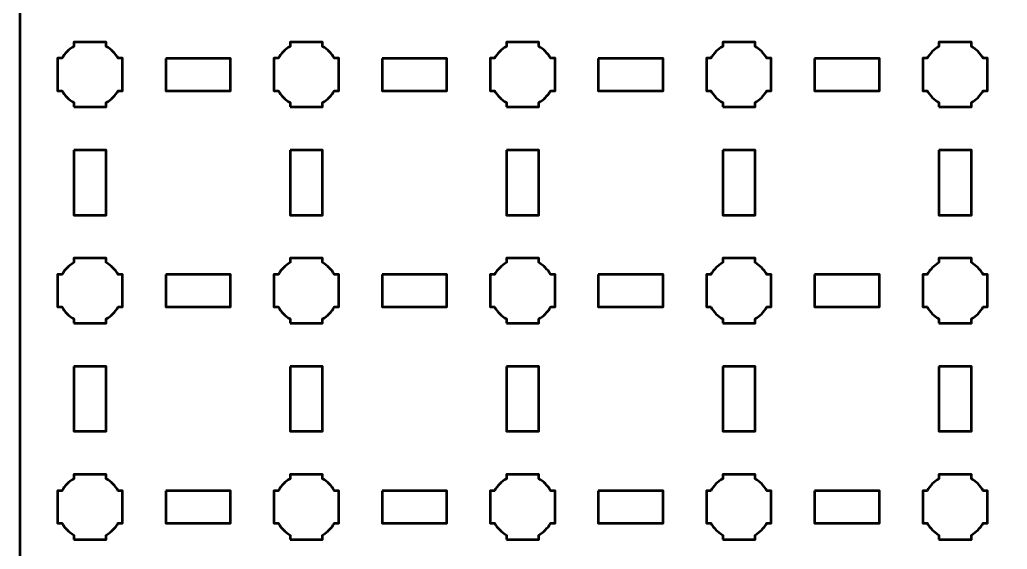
# Model space of a CAD drawing. Header units: centimetres. Extents: x -17.7 to 17.7, y -9.7 to 9.7.
# Drawn here: x -17.65 to -8.52, y -5.39 to -0.49 of the extents above; entities that cross this region are included whole.
import ezdxf

# ---------------------------------------------------------------- set-up
doc = ezdxf.new("R2010")
doc.units = ezdxf.units.CM
doc.header["$MEASUREMENT"] = 0
doc.layers.add('Layer 1', color=7, linetype='Continuous')

msp = doc.modelspace()

# ---------------------------------------------------------------- linework, layer by layer
at = {"layer": 'Layer 1', "lineweight": 53}
for points, knots in [([(-17.14996, 9.65006), (-17.14996, 9.65006), (17.14996, 9.65006), (17.14996, 9.65006), (17.14996, 9.65006), (17.42692, 9.65006), (17.65006, 9.42697), (17.65006, 9.14996), (17.65006, 9.14996), (17.65006, 9.14996), (17.65006, -9.14996), (17.65006, -9.14996), (17.65006, -9.14996), (17.65006, -9.42696), (17.42692, -9.65006), (17.14996, -9.65006), (17.14996, -9.65006), (17.14996, -9.65006), (-17.14996, -9.65006), (-17.14996, -9.65006), (-17.14996, -9.65006), (-17.42696, -9.65006), (-17.65005, -9.42696), (-17.65005, -9.14996), (-17.65005, -9.14996), (-17.65005, -9.14996), (-17.65005, 9.14996), (-17.65005, 9.14996), (-17.65005, 9.14996), (-17.65005, 9.42697), (-17.42696, 9.65006), (-17.14996, 9.65006)], [0, 0, 0, 0, 0.125, 0.125, 0.125, 0.125, 0.25, 0.25, 0.25, 0.25, 0.375, 0.375, 0.375, 0.375, 0.5, 0.5, 0.5, 0.5, 0.625, 0.625, 0.625, 0.625, 0.75, 0.75, 0.75, 0.75, 0.875, 0.875, 0.875, 0.875, 1, 1, 1, 1]), ([(-17.14996, -1.29995), (-17.14996, -1.29995), (-17.14996, -1.25987), (-17.14996, -1.25987), (-17.14996, -1.25987), (-17.19557, -1.23341), (-17.23349, -1.19549), (-17.25981, -1.14991), (-17.25981, -1.14991), (-17.25981, -1.14991), (-17.30003, -1.14991), (-17.30003, -1.14991), (-17.30003, -1.14991), (-17.30003, -1.14991), (-17.30003, -0.99998), (-17.30003, -0.99998), (-17.30003, -0.99998), (-17.30003, -0.99998), (-17.30003, -0.84991), (-17.30003, -0.84991), (-17.30003, -0.84991), (-17.30003, -0.84991), (-17.25981, -0.84991), (-17.25981, -0.84991), (-17.25981, -0.84991), (-17.23349, -0.80444), (-17.19557, -0.76651), (-17.14996, -0.74005), (-17.14996, -0.74005), (-17.14996, -0.74005), (-17.14996, -0.69998), (-17.14996, -0.69998), (-17.14996, -0.69998), (-17.14996, -0.69998), (-17.00003, -0.69998), (-17.00003, -0.69998), (-17.00003, -0.69998), (-17.00003, -0.69998), (-16.84995, -0.69998), (-16.84995, -0.69998), (-16.84995, -0.69998), (-16.84995, -0.69998), (-16.84995, -0.74005), (-16.84995, -0.74005), (-16.84995, -0.74005), (-16.80448, -0.76651), (-16.76645, -0.80444), (-16.74013, -0.84991), (-16.74013, -0.84991), (-16.74013, -0.84991), (-16.70002, -0.84991), (-16.70002, -0.84991), (-16.70002, -0.84991), (-16.70002, -0.84991), (-16.70002, -0.99998), (-16.70002, -0.99998), (-16.70002, -0.99998), (-16.70002, -0.99998), (-16.70002, -1.14991), (-16.70002, -1.14991), (-16.70002, -1.14991), (-16.70002, -1.14991), (-16.74013, -1.14991), (-16.74013, -1.14991), (-16.74013, -1.14991), (-16.76645, -1.19549), (-16.80448, -1.23341), (-16.84995, -1.25987), (-16.84995, -1.25987), (-16.84995, -1.25987), (-16.84995, -1.29995), (-16.84995, -1.29995), (-16.84995, -1.29995), (-16.84995, -1.29995), (-17.00003, -1.29995), (-17.00003, -1.29995), (-17.00003, -1.29995), (-17.00003, -1.29995), (-17.14996, -1.29995), (-17.14996, -1.29995)], [0, 0, 0, 0, 0.05, 0.05, 0.05, 0.05, 0.1, 0.1, 0.1, 0.1, 0.15, 0.15, 0.15, 0.15, 0.2, 0.2, 0.2, 0.2, 0.25, 0.25, 0.25, 0.25, 0.3, 0.3, 0.3, 0.3, 0.35, 0.35, 0.35, 0.35, 0.4, 0.4, 0.4, 0.4, 0.45, 0.45, 0.45, 0.45, 0.5, 0.5, 0.5, 0.5, 0.55, 0.55, 0.55, 0.55, 0.6, 0.6, 0.6, 0.6, 0.65, 0.65, 0.65, 0.65, 0.7, 0.7, 0.7, 0.7, 0.75, 0.75, 0.75, 0.75, 0.8, 0.8, 0.8, 0.8, 0.85, 0.85, 0.85, 0.85, 0.9, 0.9, 0.9, 0.9, 0.95, 0.95, 0.95, 0.95, 1, 1, 1, 1]), ([(-15.15002, -1.29995), (-15.15002, -1.29995), (-15.15002, -1.25987), (-15.15002, -1.25987), (-15.15002, -1.25987), (-15.1955, -1.23341), (-15.23353, -1.19549), (-15.25984, -1.14991), (-15.25984, -1.14991), (-15.25984, -1.14991), (-15.29995, -1.14991), (-15.29995, -1.14991), (-15.29995, -1.14991), (-15.29995, -1.14991), (-15.29995, -0.99998), (-15.29995, -0.99998), (-15.29995, -0.99998), (-15.29995, -0.99998), (-15.29995, -0.84991), (-15.29995, -0.84991), (-15.29995, -0.84991), (-15.29995, -0.84991), (-15.25984, -0.84991), (-15.25984, -0.84991), (-15.25984, -0.84991), (-15.23353, -0.80444), (-15.1955, -0.76651), (-15.15002, -0.74005), (-15.15002, -0.74005), (-15.15002, -0.74005), (-15.15002, -0.69998), (-15.15002, -0.69998), (-15.15002, -0.69998), (-15.15002, -0.69998), (-14.99995, -0.69998), (-14.99995, -0.69998), (-14.99995, -0.69998), (-14.99995, -0.69998), (-14.85002, -0.69998), (-14.85002, -0.69998), (-14.85002, -0.69998), (-14.85002, -0.69998), (-14.85002, -0.74005), (-14.85002, -0.74005), (-14.85002, -0.74005), (-14.80455, -0.76651), (-14.76652, -0.80444), (-14.7402, -0.84991), (-14.7402, -0.84991), (-14.7402, -0.84991), (-14.69995, -0.84991), (-14.69995, -0.84991), (-14.69995, -0.84991), (-14.69995, -0.84991), (-14.69995, -0.99998), (-14.69995, -0.99998), (-14.69995, -0.99998), (-14.69995, -0.99998), (-14.69995, -1.14991), (-14.69995, -1.14991), (-14.69995, -1.14991), (-14.69995, -1.14991), (-14.7402, -1.14991), (-14.7402, -1.14991), (-14.7402, -1.14991), (-14.76652, -1.19549), (-14.80455, -1.23341), (-14.85002, -1.25987), (-14.85002, -1.25987), (-14.85002, -1.25987), (-14.85002, -1.29995), (-14.85002, -1.29995), (-14.85002, -1.29995), (-14.85002, -1.29995), (-14.99995, -1.29995), (-14.99995, -1.29995), (-14.99995, -1.29995), (-14.99995, -1.29995), (-15.15002, -1.29995), (-15.15002, -1.29995)], [0, 0, 0, 0, 0.05, 0.05, 0.05, 0.05, 0.1, 0.1, 0.1, 0.1, 0.15, 0.15, 0.15, 0.15, 0.2, 0.2, 0.2, 0.2, 0.25, 0.25, 0.25, 0.25, 0.3, 0.3, 0.3, 0.3, 0.35, 0.35, 0.35, 0.35, 0.4, 0.4, 0.4, 0.4, 0.45, 0.45, 0.45, 0.45, 0.5, 0.5, 0.5, 0.5, 0.55, 0.55, 0.55, 0.55, 0.6, 0.6, 0.6, 0.6, 0.65, 0.65, 0.65, 0.65, 0.7, 0.7, 0.7, 0.7, 0.75, 0.75, 0.75, 0.75, 0.8, 0.8, 0.8, 0.8, 0.85, 0.85, 0.85, 0.85, 0.9, 0.9, 0.9, 0.9, 0.95, 0.95, 0.95, 0.95, 1, 1, 1, 1]), ([(-13.15009, -1.29995), (-13.15009, -1.29995), (-13.15009, -1.25987), (-13.15009, -1.25987), (-13.15009, -1.25987), (-13.19556, -1.23341), (-13.23345, -1.19549), (-13.25991, -1.14991), (-13.25991, -1.14991), (-13.25991, -1.14991), (-13.30002, -1.14991), (-13.30002, -1.14991), (-13.30002, -1.14991), (-13.30002, -1.14991), (-13.30002, -0.99998), (-13.30002, -0.99998), (-13.30002, -0.99998), (-13.30002, -0.99998), (-13.30002, -0.84991), (-13.30002, -0.84991), (-13.30002, -0.84991), (-13.30002, -0.84991), (-13.25991, -0.84991), (-13.25991, -0.84991), (-13.25991, -0.84991), (-13.23345, -0.80444), (-13.19556, -0.76651), (-13.15009, -0.74005), (-13.15009, -0.74005), (-13.15009, -0.74005), (-13.15009, -0.69998), (-13.15009, -0.69998), (-13.15009, -0.69998), (-13.15009, -0.69998), (-13.00002, -0.69998), (-13.00002, -0.69998), (-13.00002, -0.69998), (-13.00002, -0.69998), (-12.85009, -0.69998), (-12.85009, -0.69998), (-12.85009, -0.69998), (-12.85009, -0.69998), (-12.85009, -0.74005), (-12.85009, -0.74005), (-12.85009, -0.74005), (-12.80447, -0.76651), (-12.76655, -0.80444), (-12.74023, -0.84991), (-12.74023, -0.84991), (-12.74023, -0.84991), (-12.70002, -0.84991), (-12.70002, -0.84991), (-12.70002, -0.84991), (-12.70002, -0.84991), (-12.70002, -0.99998), (-12.70002, -0.99998), (-12.70002, -0.99998), (-12.70002, -0.99998), (-12.70002, -1.14991), (-12.70002, -1.14991), (-12.70002, -1.14991), (-12.70002, -1.14991), (-12.74023, -1.14991), (-12.74023, -1.14991), (-12.74023, -1.14991), (-12.76655, -1.19549), (-12.80447, -1.23341), (-12.85009, -1.25987), (-12.85009, -1.25987), (-12.85009, -1.25987), (-12.85009, -1.29995), (-12.85009, -1.29995), (-12.85009, -1.29995), (-12.85009, -1.29995), (-13.00002, -1.29995), (-13.00002, -1.29995), (-13.00002, -1.29995), (-13.00002, -1.29995), (-13.15009, -1.29995), (-13.15009, -1.29995)], [0, 0, 0, 0, 0.05, 0.05, 0.05, 0.05, 0.1, 0.1, 0.1, 0.1, 0.15, 0.15, 0.15, 0.15, 0.2, 0.2, 0.2, 0.2, 0.25, 0.25, 0.25, 0.25, 0.3, 0.3, 0.3, 0.3, 0.35, 0.35, 0.35, 0.35, 0.4, 0.4, 0.4, 0.4, 0.45, 0.45, 0.45, 0.45, 0.5, 0.5, 0.5, 0.5, 0.55, 0.55, 0.55, 0.55, 0.6, 0.6, 0.6, 0.6, 0.65, 0.65, 0.65, 0.65, 0.7, 0.7, 0.7, 0.7, 0.75, 0.75, 0.75, 0.75, 0.8, 0.8, 0.8, 0.8, 0.85, 0.85, 0.85, 0.85, 0.9, 0.9, 0.9, 0.9, 0.95, 0.95, 0.95, 0.95, 1, 1, 1, 1]), ([(-11.14998, -1.29995), (-11.14998, -1.29995), (-11.14998, -1.25987), (-11.14998, -1.25987), (-11.14998, -1.25987), (-11.1956, -1.23341), (-11.23348, -1.19549), (-11.2598, -1.14991), (-11.2598, -1.14991), (-11.2598, -1.14991), (-11.30005, -1.14991), (-11.30005, -1.14991), (-11.30005, -1.14991), (-11.30005, -1.14991), (-11.30005, -0.99998), (-11.30005, -0.99998), (-11.30005, -0.99998), (-11.30005, -0.99998), (-11.30005, -0.84991), (-11.30005, -0.84991), (-11.30005, -0.84991), (-11.30005, -0.84991), (-11.2598, -0.84991), (-11.2598, -0.84991), (-11.2598, -0.84991), (-11.23348, -0.80444), (-11.1956, -0.76651), (-11.14998, -0.74005), (-11.14998, -0.74005), (-11.14998, -0.74005), (-11.14998, -0.69998), (-11.14998, -0.69998), (-11.14998, -0.69998), (-11.14998, -0.69998), (-11.00005, -0.69998), (-11.00005, -0.69998), (-11.00005, -0.69998), (-11.00005, -0.69998), (-10.84998, -0.69998), (-10.84998, -0.69998), (-10.84998, -0.69998), (-10.84998, -0.69998), (-10.84998, -0.74005), (-10.84998, -0.74005), (-10.84998, -0.74005), (-10.80451, -0.76651), (-10.76648, -0.80444), (-10.74016, -0.84991), (-10.74016, -0.84991), (-10.74016, -0.84991), (-10.70005, -0.84991), (-10.70005, -0.84991), (-10.70005, -0.84991), (-10.70005, -0.84991), (-10.70005, -0.99998), (-10.70005, -0.99998), (-10.70005, -0.99998), (-10.70005, -0.99998), (-10.70005, -1.14991), (-10.70005, -1.14991), (-10.70005, -1.14991), (-10.70005, -1.14991), (-10.74016, -1.14991), (-10.74016, -1.14991), (-10.74016, -1.14991), (-10.76648, -1.19549), (-10.80451, -1.23341), (-10.84998, -1.25987), (-10.84998, -1.25987), (-10.84998, -1.25987), (-10.84998, -1.29995), (-10.84998, -1.29995), (-10.84998, -1.29995), (-10.84998, -1.29995), (-11.00005, -1.29995), (-11.00005, -1.29995), (-11.00005, -1.29995), (-11.00005, -1.29995), (-11.14998, -1.29995), (-11.14998, -1.29995)], [0, 0, 0, 0, 0.05, 0.05, 0.05, 0.05, 0.1, 0.1, 0.1, 0.1, 0.15, 0.15, 0.15, 0.15, 0.2, 0.2, 0.2, 0.2, 0.25, 0.25, 0.25, 0.25, 0.3, 0.3, 0.3, 0.3, 0.35, 0.35, 0.35, 0.35, 0.4, 0.4, 0.4, 0.4, 0.45, 0.45, 0.45, 0.45, 0.5, 0.5, 0.5, 0.5, 0.55, 0.55, 0.55, 0.55, 0.6, 0.6, 0.6, 0.6, 0.65, 0.65, 0.65, 0.65, 0.7, 0.7, 0.7, 0.7, 0.75, 0.75, 0.75, 0.75, 0.8, 0.8, 0.8, 0.8, 0.85, 0.85, 0.85, 0.85, 0.9, 0.9, 0.9, 0.9, 0.95, 0.95, 0.95, 0.95, 1, 1, 1, 1]), ([(-9.15005, -1.29995), (-9.15005, -1.29995), (-9.15005, -1.25987), (-9.15005, -1.25987), (-9.15005, -1.25987), (-9.19552, -1.23341), (-9.23355, -1.19549), (-9.25987, -1.14991), (-9.25987, -1.14991), (-9.25987, -1.14991), (-9.29998, -1.14991), (-9.29998, -1.14991), (-9.29998, -1.14991), (-9.29998, -1.14991), (-9.29998, -0.99998), (-9.29998, -0.99998), (-9.29998, -0.99998), (-9.29998, -0.99998), (-9.29998, -0.84991), (-9.29998, -0.84991), (-9.29998, -0.84991), (-9.29998, -0.84991), (-9.25987, -0.84991), (-9.25987, -0.84991), (-9.25987, -0.84991), (-9.23355, -0.80444), (-9.19552, -0.76651), (-9.15005, -0.74005), (-9.15005, -0.74005), (-9.15005, -0.74005), (-9.15005, -0.69998), (-9.15005, -0.69998), (-9.15005, -0.69998), (-9.15005, -0.69998), (-8.99998, -0.69998), (-8.99998, -0.69998), (-8.99998, -0.69998), (-8.99998, -0.69998), (-8.85005, -0.69998), (-8.85005, -0.69998), (-8.85005, -0.69998), (-8.85005, -0.69998), (-8.85005, -0.74005), (-8.85005, -0.74005), (-8.85005, -0.74005), (-8.80443, -0.76651), (-8.76654, -0.80444), (-8.74023, -0.84991), (-8.74023, -0.84991), (-8.74023, -0.84991), (-8.69998, -0.84991), (-8.69998, -0.84991), (-8.69998, -0.84991), (-8.69998, -0.84991), (-8.69998, -0.99998), (-8.69998, -0.99998), (-8.69998, -0.99998), (-8.69998, -0.99998), (-8.69998, -1.14991), (-8.69998, -1.14991), (-8.69998, -1.14991), (-8.69998, -1.14991), (-8.74023, -1.14991), (-8.74023, -1.14991), (-8.74023, -1.14991), (-8.76654, -1.19549), (-8.80443, -1.23341), (-8.85005, -1.25987), (-8.85005, -1.25987), (-8.85005, -1.25987), (-8.85005, -1.29995), (-8.85005, -1.29995), (-8.85005, -1.29995), (-8.85005, -1.29995), (-8.99998, -1.29995), (-8.99998, -1.29995), (-8.99998, -1.29995), (-8.99998, -1.29995), (-9.15005, -1.29995), (-9.15005, -1.29995)], [0, 0, 0, 0, 0.05, 0.05, 0.05, 0.05, 0.1, 0.1, 0.1, 0.1, 0.15, 0.15, 0.15, 0.15, 0.2, 0.2, 0.2, 0.2, 0.25, 0.25, 0.25, 0.25, 0.3, 0.3, 0.3, 0.3, 0.35, 0.35, 0.35, 0.35, 0.4, 0.4, 0.4, 0.4, 0.45, 0.45, 0.45, 0.45, 0.5, 0.5, 0.5, 0.5, 0.55, 0.55, 0.55, 0.55, 0.6, 0.6, 0.6, 0.6, 0.65, 0.65, 0.65, 0.65, 0.7, 0.7, 0.7, 0.7, 0.75, 0.75, 0.75, 0.75, 0.8, 0.8, 0.8, 0.8, 0.85, 0.85, 0.85, 0.85, 0.9, 0.9, 0.9, 0.9, 0.95, 0.95, 0.95, 0.95, 1, 1, 1, 1]), ([(-16.30001, -0.85005), (-16.30001, -0.85005), (-15.7, -0.85005), (-15.7, -0.85005), (-15.7, -0.85005), (-15.7, -0.85005), (-15.7, -1.15005), (-15.7, -1.15005), (-15.7, -1.15005), (-15.7, -1.15005), (-16.30001, -1.15005), (-16.30001, -1.15005), (-16.30001, -1.15005), (-16.30001, -1.15005), (-16.30001, -0.85005), (-16.30001, -0.85005)], [0, 0, 0, 0, 0.25, 0.25, 0.25, 0.25, 0.5, 0.5, 0.5, 0.5, 0.75, 0.75, 0.75, 0.75, 1, 1, 1, 1]), ([(-14.30004, -0.85005), (-14.30004, -0.85005), (-13.70004, -0.85005), (-13.70004, -0.85005), (-13.70004, -0.85005), (-13.70004, -0.85005), (-13.70004, -1.15005), (-13.70004, -1.15005), (-13.70004, -1.15005), (-13.70004, -1.15005), (-14.30004, -1.15005), (-14.30004, -1.15005), (-14.30004, -1.15005), (-14.30004, -1.15005), (-14.30004, -0.85005), (-14.30004, -0.85005)], [0, 0, 0, 0, 0.25, 0.25, 0.25, 0.25, 0.5, 0.5, 0.5, 0.5, 0.75, 0.75, 0.75, 0.75, 1, 1, 1, 1]), ([(-12.29997, -0.85005), (-12.29997, -0.85005), (-11.69996, -0.85005), (-11.69996, -0.85005), (-11.69996, -0.85005), (-11.69996, -0.85005), (-11.69996, -1.15005), (-11.69996, -1.15005), (-11.69996, -1.15005), (-11.69996, -1.15005), (-12.29997, -1.15005), (-12.29997, -1.15005), (-12.29997, -1.15005), (-12.29997, -1.15005), (-12.29997, -0.85005), (-12.29997, -0.85005)], [0, 0, 0, 0, 0.25, 0.25, 0.25, 0.25, 0.5, 0.5, 0.5, 0.5, 0.75, 0.75, 0.75, 0.75, 1, 1, 1, 1]), ([(-10.3, -0.85005), (-10.3, -0.85005), (-9.69999, -0.85005), (-9.69999, -0.85005), (-9.69999, -0.85005), (-9.69999, -0.85005), (-9.69999, -1.15005), (-9.69999, -1.15005), (-9.69999, -1.15005), (-9.69999, -1.15005), (-10.3, -1.15005), (-10.3, -1.15005), (-10.3, -1.15005), (-10.3, -1.15005), (-10.3, -0.85005), (-10.3, -0.85005)], [0, 0, 0, 0, 0.25, 0.25, 0.25, 0.25, 0.5, 0.5, 0.5, 0.5, 0.75, 0.75, 0.75, 0.75, 1, 1, 1, 1]), ([(-17.14996, -1.7), (-17.14996, -1.7), (-16.84995, -1.7), (-16.84995, -1.7), (-16.84995, -1.7), (-16.84995, -1.7), (-16.84995, -2.3), (-16.84995, -2.3), (-16.84995, -2.3), (-16.84995, -2.3), (-17.14996, -2.3), (-17.14996, -2.3), (-17.14996, -2.3), (-17.14996, -2.3), (-17.14996, -1.7), (-17.14996, -1.7)], [0, 0, 0, 0, 0.25, 0.25, 0.25, 0.25, 0.5, 0.5, 0.5, 0.5, 0.75, 0.75, 0.75, 0.75, 1, 1, 1, 1]), ([(-15.15002, -1.7), (-15.15002, -1.7), (-14.85002, -1.7), (-14.85002, -1.7), (-14.85002, -1.7), (-14.85002, -1.7), (-14.85002, -2.3), (-14.85002, -2.3), (-14.85002, -2.3), (-14.85002, -2.3), (-15.15002, -2.3), (-15.15002, -2.3), (-15.15002, -2.3), (-15.15002, -2.3), (-15.15002, -1.7), (-15.15002, -1.7)], [0, 0, 0, 0, 0.25, 0.25, 0.25, 0.25, 0.5, 0.5, 0.5, 0.5, 0.75, 0.75, 0.75, 0.75, 1, 1, 1, 1]), ([(-13.15009, -1.7), (-13.15009, -1.7), (-12.85009, -1.7), (-12.85009, -1.7), (-12.85009, -1.7), (-12.85009, -1.7), (-12.85009, -2.3), (-12.85009, -2.3), (-12.85009, -2.3), (-12.85009, -2.3), (-13.15009, -2.3), (-13.15009, -2.3), (-13.15009, -2.3), (-13.15009, -2.3), (-13.15009, -1.7), (-13.15009, -1.7)], [0, 0, 0, 0, 0.25, 0.25, 0.25, 0.25, 0.5, 0.5, 0.5, 0.5, 0.75, 0.75, 0.75, 0.75, 1, 1, 1, 1]), ([(-11.14998, -1.7), (-11.14998, -1.7), (-10.84998, -1.7), (-10.84998, -1.7), (-10.84998, -1.7), (-10.84998, -1.7), (-10.84998, -2.3), (-10.84998, -2.3), (-10.84998, -2.3), (-10.84998, -2.3), (-11.14998, -2.3), (-11.14998, -2.3), (-11.14998, -2.3), (-11.14998, -2.3), (-11.14998, -1.7), (-11.14998, -1.7)], [0, 0, 0, 0, 0.25, 0.25, 0.25, 0.25, 0.5, 0.5, 0.5, 0.5, 0.75, 0.75, 0.75, 0.75, 1, 1, 1, 1]), ([(-9.15005, -1.7), (-9.15005, -1.7), (-8.85005, -1.7), (-8.85005, -1.7), (-8.85005, -1.7), (-8.85005, -1.7), (-8.85005, -2.3), (-8.85005, -2.3), (-8.85005, -2.3), (-8.85005, -2.3), (-9.15005, -2.3), (-9.15005, -2.3), (-9.15005, -2.3), (-9.15005, -2.3), (-9.15005, -1.7), (-9.15005, -1.7)], [0, 0, 0, 0, 0.25, 0.25, 0.25, 0.25, 0.5, 0.5, 0.5, 0.5, 0.75, 0.75, 0.75, 0.75, 1, 1, 1, 1]), ([(-17.14996, -3.29992), (-17.14996, -3.29992), (-17.14996, -3.25981), (-17.14996, -3.25981), (-17.14996, -3.25981), (-17.19557, -3.23349), (-17.23349, -3.19546), (-17.25981, -3.14999), (-17.25981, -3.14999), (-17.25981, -3.14999), (-17.30003, -3.14999), (-17.30003, -3.14999), (-17.30003, -3.14999), (-17.30003, -3.14999), (-17.30003, -2.99991), (-17.30003, -2.99991), (-17.30003, -2.99991), (-17.30003, -2.99991), (-17.30003, -2.84998), (-17.30003, -2.84998), (-17.30003, -2.84998), (-17.30003, -2.84998), (-17.25981, -2.84998), (-17.25981, -2.84998), (-17.25981, -2.84998), (-17.23349, -2.80437), (-17.19557, -2.76648), (-17.14996, -2.74016), (-17.14996, -2.74016), (-17.14996, -2.74016), (-17.14996, -2.69991), (-17.14996, -2.69991), (-17.14996, -2.69991), (-17.14996, -2.69991), (-17.00003, -2.69991), (-17.00003, -2.69991), (-17.00003, -2.69991), (-17.00003, -2.69991), (-16.84995, -2.69991), (-16.84995, -2.69991), (-16.84995, -2.69991), (-16.84995, -2.69991), (-16.84995, -2.74016), (-16.84995, -2.74016), (-16.84995, -2.74016), (-16.80448, -2.76648), (-16.76645, -2.80437), (-16.74013, -2.84998), (-16.74013, -2.84998), (-16.74013, -2.84998), (-16.70002, -2.84998), (-16.70002, -2.84998), (-16.70002, -2.84998), (-16.70002, -2.84998), (-16.70002, -2.99991), (-16.70002, -2.99991), (-16.70002, -2.99991), (-16.70002, -2.99991), (-16.70002, -3.14999), (-16.70002, -3.14999), (-16.70002, -3.14999), (-16.70002, -3.14999), (-16.74013, -3.14999), (-16.74013, -3.14999), (-16.74013, -3.14999), (-16.76645, -3.19546), (-16.80448, -3.23349), (-16.84995, -3.25981), (-16.84995, -3.25981), (-16.84995, -3.25981), (-16.84995, -3.29992), (-16.84995, -3.29992), (-16.84995, -3.29992), (-16.84995, -3.29992), (-17.00003, -3.29992), (-17.00003, -3.29992), (-17.00003, -3.29992), (-17.00003, -3.29992), (-17.14996, -3.29992), (-17.14996, -3.29992)], [0, 0, 0, 0, 0.05, 0.05, 0.05, 0.05, 0.1, 0.1, 0.1, 0.1, 0.15, 0.15, 0.15, 0.15, 0.2, 0.2, 0.2, 0.2, 0.25, 0.25, 0.25, 0.25, 0.3, 0.3, 0.3, 0.3, 0.35, 0.35, 0.35, 0.35, 0.4, 0.4, 0.4, 0.4, 0.45, 0.45, 0.45, 0.45, 0.5, 0.5, 0.5, 0.5, 0.55, 0.55, 0.55, 0.55, 0.6, 0.6, 0.6, 0.6, 0.65, 0.65, 0.65, 0.65, 0.7, 0.7, 0.7, 0.7, 0.75, 0.75, 0.75, 0.75, 0.8, 0.8, 0.8, 0.8, 0.85, 0.85, 0.85, 0.85, 0.9, 0.9, 0.9, 0.9, 0.95, 0.95, 0.95, 0.95, 1, 1, 1, 1]), ([(-15.15002, -3.29992), (-15.15002, -3.29992), (-15.15002, -3.25981), (-15.15002, -3.25981), (-15.15002, -3.25981), (-15.1955, -3.23349), (-15.23353, -3.19546), (-15.25984, -3.14999), (-15.25984, -3.14999), (-15.25984, -3.14999), (-15.29995, -3.14999), (-15.29995, -3.14999), (-15.29995, -3.14999), (-15.29995, -3.14999), (-15.29995, -2.99991), (-15.29995, -2.99991), (-15.29995, -2.99991), (-15.29995, -2.99991), (-15.29995, -2.84998), (-15.29995, -2.84998), (-15.29995, -2.84998), (-15.29995, -2.84998), (-15.25984, -2.84998), (-15.25984, -2.84998), (-15.25984, -2.84998), (-15.23353, -2.80437), (-15.1955, -2.76648), (-15.15002, -2.74016), (-15.15002, -2.74016), (-15.15002, -2.74016), (-15.15002, -2.69991), (-15.15002, -2.69991), (-15.15002, -2.69991), (-15.15002, -2.69991), (-14.99995, -2.69991), (-14.99995, -2.69991), (-14.99995, -2.69991), (-14.99995, -2.69991), (-14.85002, -2.69991), (-14.85002, -2.69991), (-14.85002, -2.69991), (-14.85002, -2.69991), (-14.85002, -2.74016), (-14.85002, -2.74016), (-14.85002, -2.74016), (-14.80455, -2.76648), (-14.76652, -2.80437), (-14.7402, -2.84998), (-14.7402, -2.84998), (-14.7402, -2.84998), (-14.69995, -2.84998), (-14.69995, -2.84998), (-14.69995, -2.84998), (-14.69995, -2.84998), (-14.69995, -2.99991), (-14.69995, -2.99991), (-14.69995, -2.99991), (-14.69995, -2.99991), (-14.69995, -3.14999), (-14.69995, -3.14999), (-14.69995, -3.14999), (-14.69995, -3.14999), (-14.7402, -3.14999), (-14.7402, -3.14999), (-14.7402, -3.14999), (-14.76652, -3.19546), (-14.80455, -3.23349), (-14.85002, -3.25981), (-14.85002, -3.25981), (-14.85002, -3.25981), (-14.85002, -3.29992), (-14.85002, -3.29992), (-14.85002, -3.29992), (-14.85002, -3.29992), (-14.99995, -3.29992), (-14.99995, -3.29992), (-14.99995, -3.29992), (-14.99995, -3.29992), (-15.15002, -3.29992), (-15.15002, -3.29992)], [0, 0, 0, 0, 0.05, 0.05, 0.05, 0.05, 0.1, 0.1, 0.1, 0.1, 0.15, 0.15, 0.15, 0.15, 0.2, 0.2, 0.2, 0.2, 0.25, 0.25, 0.25, 0.25, 0.3, 0.3, 0.3, 0.3, 0.35, 0.35, 0.35, 0.35, 0.4, 0.4, 0.4, 0.4, 0.45, 0.45, 0.45, 0.45, 0.5, 0.5, 0.5, 0.5, 0.55, 0.55, 0.55, 0.55, 0.6, 0.6, 0.6, 0.6, 0.65, 0.65, 0.65, 0.65, 0.7, 0.7, 0.7, 0.7, 0.75, 0.75, 0.75, 0.75, 0.8, 0.8, 0.8, 0.8, 0.85, 0.85, 0.85, 0.85, 0.9, 0.9, 0.9, 0.9, 0.95, 0.95, 0.95, 0.95, 1, 1, 1, 1]), ([(-13.15009, -3.29992), (-13.15009, -3.29992), (-13.15009, -3.25981), (-13.15009, -3.25981), (-13.15009, -3.25981), (-13.19556, -3.23349), (-13.23345, -3.19546), (-13.25991, -3.14999), (-13.25991, -3.14999), (-13.25991, -3.14999), (-13.30002, -3.14999), (-13.30002, -3.14999), (-13.30002, -3.14999), (-13.30002, -3.14999), (-13.30002, -2.99991), (-13.30002, -2.99991), (-13.30002, -2.99991), (-13.30002, -2.99991), (-13.30002, -2.84998), (-13.30002, -2.84998), (-13.30002, -2.84998), (-13.30002, -2.84998), (-13.25991, -2.84998), (-13.25991, -2.84998), (-13.25991, -2.84998), (-13.23345, -2.80437), (-13.19556, -2.76648), (-13.15009, -2.74016), (-13.15009, -2.74016), (-13.15009, -2.74016), (-13.15009, -2.69991), (-13.15009, -2.69991), (-13.15009, -2.69991), (-13.15009, -2.69991), (-13.00002, -2.69991), (-13.00002, -2.69991), (-13.00002, -2.69991), (-13.00002, -2.69991), (-12.85009, -2.69991), (-12.85009, -2.69991), (-12.85009, -2.69991), (-12.85009, -2.69991), (-12.85009, -2.74016), (-12.85009, -2.74016), (-12.85009, -2.74016), (-12.80447, -2.76648), (-12.76655, -2.80437), (-12.74023, -2.84998), (-12.74023, -2.84998), (-12.74023, -2.84998), (-12.70002, -2.84998), (-12.70002, -2.84998), (-12.70002, -2.84998), (-12.70002, -2.84998), (-12.70002, -2.99991), (-12.70002, -2.99991), (-12.70002, -2.99991), (-12.70002, -2.99991), (-12.70002, -3.14999), (-12.70002, -3.14999), (-12.70002, -3.14999), (-12.70002, -3.14999), (-12.74023, -3.14999), (-12.74023, -3.14999), (-12.74023, -3.14999), (-12.76655, -3.19546), (-12.80447, -3.23349), (-12.85009, -3.25981), (-12.85009, -3.25981), (-12.85009, -3.25981), (-12.85009, -3.29992), (-12.85009, -3.29992), (-12.85009, -3.29992), (-12.85009, -3.29992), (-13.00002, -3.29992), (-13.00002, -3.29992), (-13.00002, -3.29992), (-13.00002, -3.29992), (-13.15009, -3.29992), (-13.15009, -3.29992)], [0, 0, 0, 0, 0.05, 0.05, 0.05, 0.05, 0.1, 0.1, 0.1, 0.1, 0.15, 0.15, 0.15, 0.15, 0.2, 0.2, 0.2, 0.2, 0.25, 0.25, 0.25, 0.25, 0.3, 0.3, 0.3, 0.3, 0.35, 0.35, 0.35, 0.35, 0.4, 0.4, 0.4, 0.4, 0.45, 0.45, 0.45, 0.45, 0.5, 0.5, 0.5, 0.5, 0.55, 0.55, 0.55, 0.55, 0.6, 0.6, 0.6, 0.6, 0.65, 0.65, 0.65, 0.65, 0.7, 0.7, 0.7, 0.7, 0.75, 0.75, 0.75, 0.75, 0.8, 0.8, 0.8, 0.8, 0.85, 0.85, 0.85, 0.85, 0.9, 0.9, 0.9, 0.9, 0.95, 0.95, 0.95, 0.95, 1, 1, 1, 1]), ([(-11.14998, -3.29992), (-11.14998, -3.29992), (-11.14998, -3.25981), (-11.14998, -3.25981), (-11.14998, -3.25981), (-11.1956, -3.23349), (-11.23348, -3.19546), (-11.2598, -3.14999), (-11.2598, -3.14999), (-11.2598, -3.14999), (-11.30005, -3.14999), (-11.30005, -3.14999), (-11.30005, -3.14999), (-11.30005, -3.14999), (-11.30005, -2.99991), (-11.30005, -2.99991), (-11.30005, -2.99991), (-11.30005, -2.99991), (-11.30005, -2.84998), (-11.30005, -2.84998), (-11.30005, -2.84998), (-11.30005, -2.84998), (-11.2598, -2.84998), (-11.2598, -2.84998), (-11.2598, -2.84998), (-11.23348, -2.80437), (-11.1956, -2.76648), (-11.14998, -2.74016), (-11.14998, -2.74016), (-11.14998, -2.74016), (-11.14998, -2.69991), (-11.14998, -2.69991), (-11.14998, -2.69991), (-11.14998, -2.69991), (-11.00005, -2.69991), (-11.00005, -2.69991), (-11.00005, -2.69991), (-11.00005, -2.69991), (-10.84998, -2.69991), (-10.84998, -2.69991), (-10.84998, -2.69991), (-10.84998, -2.69991), (-10.84998, -2.74016), (-10.84998, -2.74016), (-10.84998, -2.74016), (-10.80451, -2.76648), (-10.76648, -2.80437), (-10.74016, -2.84998), (-10.74016, -2.84998), (-10.74016, -2.84998), (-10.70005, -2.84998), (-10.70005, -2.84998), (-10.70005, -2.84998), (-10.70005, -2.84998), (-10.70005, -2.99991), (-10.70005, -2.99991), (-10.70005, -2.99991), (-10.70005, -2.99991), (-10.70005, -3.14999), (-10.70005, -3.14999), (-10.70005, -3.14999), (-10.70005, -3.14999), (-10.74016, -3.14999), (-10.74016, -3.14999), (-10.74016, -3.14999), (-10.76648, -3.19546), (-10.80451, -3.23349), (-10.84998, -3.25981), (-10.84998, -3.25981), (-10.84998, -3.25981), (-10.84998, -3.29992), (-10.84998, -3.29992), (-10.84998, -3.29992), (-10.84998, -3.29992), (-11.00005, -3.29992), (-11.00005, -3.29992), (-11.00005, -3.29992), (-11.00005, -3.29992), (-11.14998, -3.29992), (-11.14998, -3.29992)], [0, 0, 0, 0, 0.05, 0.05, 0.05, 0.05, 0.1, 0.1, 0.1, 0.1, 0.15, 0.15, 0.15, 0.15, 0.2, 0.2, 0.2, 0.2, 0.25, 0.25, 0.25, 0.25, 0.3, 0.3, 0.3, 0.3, 0.35, 0.35, 0.35, 0.35, 0.4, 0.4, 0.4, 0.4, 0.45, 0.45, 0.45, 0.45, 0.5, 0.5, 0.5, 0.5, 0.55, 0.55, 0.55, 0.55, 0.6, 0.6, 0.6, 0.6, 0.65, 0.65, 0.65, 0.65, 0.7, 0.7, 0.7, 0.7, 0.75, 0.75, 0.75, 0.75, 0.8, 0.8, 0.8, 0.8, 0.85, 0.85, 0.85, 0.85, 0.9, 0.9, 0.9, 0.9, 0.95, 0.95, 0.95, 0.95, 1, 1, 1, 1]), ([(-9.15005, -3.29992), (-9.15005, -3.29992), (-9.15005, -3.25981), (-9.15005, -3.25981), (-9.15005, -3.25981), (-9.19552, -3.23349), (-9.23355, -3.19546), (-9.25987, -3.14999), (-9.25987, -3.14999), (-9.25987, -3.14999), (-9.29998, -3.14999), (-9.29998, -3.14999), (-9.29998, -3.14999), (-9.29998, -3.14999), (-9.29998, -2.99991), (-9.29998, -2.99991), (-9.29998, -2.99991), (-9.29998, -2.99991), (-9.29998, -2.84998), (-9.29998, -2.84998), (-9.29998, -2.84998), (-9.29998, -2.84998), (-9.25987, -2.84998), (-9.25987, -2.84998), (-9.25987, -2.84998), (-9.23355, -2.80437), (-9.19552, -2.76648), (-9.15005, -2.74016), (-9.15005, -2.74016), (-9.15005, -2.74016), (-9.15005, -2.69991), (-9.15005, -2.69991), (-9.15005, -2.69991), (-9.15005, -2.69991), (-8.99998, -2.69991), (-8.99998, -2.69991), (-8.99998, -2.69991), (-8.99998, -2.69991), (-8.85005, -2.69991), (-8.85005, -2.69991), (-8.85005, -2.69991), (-8.85005, -2.69991), (-8.85005, -2.74016), (-8.85005, -2.74016), (-8.85005, -2.74016), (-8.80443, -2.76648), (-8.76654, -2.80437), (-8.74023, -2.84998), (-8.74023, -2.84998), (-8.74023, -2.84998), (-8.69998, -2.84998), (-8.69998, -2.84998), (-8.69998, -2.84998), (-8.69998, -2.84998), (-8.69998, -2.99991), (-8.69998, -2.99991), (-8.69998, -2.99991), (-8.69998, -2.99991), (-8.69998, -3.14999), (-8.69998, -3.14999), (-8.69998, -3.14999), (-8.69998, -3.14999), (-8.74023, -3.14999), (-8.74023, -3.14999), (-8.74023, -3.14999), (-8.76654, -3.19546), (-8.80443, -3.23349), (-8.85005, -3.25981), (-8.85005, -3.25981), (-8.85005, -3.25981), (-8.85005, -3.29992), (-8.85005, -3.29992), (-8.85005, -3.29992), (-8.85005, -3.29992), (-8.99998, -3.29992), (-8.99998, -3.29992), (-8.99998, -3.29992), (-8.99998, -3.29992), (-9.15005, -3.29992), (-9.15005, -3.29992)], [0, 0, 0, 0, 0.05, 0.05, 0.05, 0.05, 0.1, 0.1, 0.1, 0.1, 0.15, 0.15, 0.15, 0.15, 0.2, 0.2, 0.2, 0.2, 0.25, 0.25, 0.25, 0.25, 0.3, 0.3, 0.3, 0.3, 0.35, 0.35, 0.35, 0.35, 0.4, 0.4, 0.4, 0.4, 0.45, 0.45, 0.45, 0.45, 0.5, 0.5, 0.5, 0.5, 0.55, 0.55, 0.55, 0.55, 0.6, 0.6, 0.6, 0.6, 0.65, 0.65, 0.65, 0.65, 0.7, 0.7, 0.7, 0.7, 0.75, 0.75, 0.75, 0.75, 0.8, 0.8, 0.8, 0.8, 0.85, 0.85, 0.85, 0.85, 0.9, 0.9, 0.9, 0.9, 0.95, 0.95, 0.95, 0.95, 1, 1, 1, 1]), ([(-16.30001, -2.84998), (-16.30001, -2.84998), (-15.7, -2.84998), (-15.7, -2.84998), (-15.7, -2.84998), (-15.7, -2.84998), (-15.7, -3.14999), (-15.7, -3.14999), (-15.7, -3.14999), (-15.7, -3.14999), (-16.30001, -3.14999), (-16.30001, -3.14999), (-16.30001, -3.14999), (-16.30001, -3.14999), (-16.30001, -2.84998), (-16.30001, -2.84998)], [0, 0, 0, 0, 0.25, 0.25, 0.25, 0.25, 0.5, 0.5, 0.5, 0.5, 0.75, 0.75, 0.75, 0.75, 1, 1, 1, 1]), ([(-14.30004, -2.84998), (-14.30004, -2.84998), (-13.70004, -2.84998), (-13.70004, -2.84998), (-13.70004, -2.84998), (-13.70004, -2.84998), (-13.70004, -3.14999), (-13.70004, -3.14999), (-13.70004, -3.14999), (-13.70004, -3.14999), (-14.30004, -3.14999), (-14.30004, -3.14999), (-14.30004, -3.14999), (-14.30004, -3.14999), (-14.30004, -2.84998), (-14.30004, -2.84998)], [0, 0, 0, 0, 0.25, 0.25, 0.25, 0.25, 0.5, 0.5, 0.5, 0.5, 0.75, 0.75, 0.75, 0.75, 1, 1, 1, 1]), ([(-12.29997, -2.84998), (-12.29997, -2.84998), (-11.69996, -2.84998), (-11.69996, -2.84998), (-11.69996, -2.84998), (-11.69996, -2.84998), (-11.69996, -3.14999), (-11.69996, -3.14999), (-11.69996, -3.14999), (-11.69996, -3.14999), (-12.29997, -3.14999), (-12.29997, -3.14999), (-12.29997, -3.14999), (-12.29997, -3.14999), (-12.29997, -2.84998), (-12.29997, -2.84998)], [0, 0, 0, 0, 0.25, 0.25, 0.25, 0.25, 0.5, 0.5, 0.5, 0.5, 0.75, 0.75, 0.75, 0.75, 1, 1, 1, 1]), ([(-10.3, -2.84998), (-10.3, -2.84998), (-9.69999, -2.84998), (-9.69999, -2.84998), (-9.69999, -2.84998), (-9.69999, -2.84998), (-9.69999, -3.14999), (-9.69999, -3.14999), (-9.69999, -3.14999), (-9.69999, -3.14999), (-10.3, -3.14999), (-10.3, -3.14999), (-10.3, -3.14999), (-10.3, -3.14999), (-10.3, -2.84998), (-10.3, -2.84998)], [0, 0, 0, 0, 0.25, 0.25, 0.25, 0.25, 0.5, 0.5, 0.5, 0.5, 0.75, 0.75, 0.75, 0.75, 1, 1, 1, 1]), ([(-17.14996, -3.69997), (-17.14996, -3.69997), (-16.84995, -3.69997), (-16.84995, -3.69997), (-16.84995, -3.69997), (-16.84995, -3.69997), (-16.84995, -4.29997), (-16.84995, -4.29997), (-16.84995, -4.29997), (-16.84995, -4.29997), (-17.14996, -4.29997), (-17.14996, -4.29997), (-17.14996, -4.29997), (-17.14996, -4.29997), (-17.14996, -3.69997), (-17.14996, -3.69997)], [0, 0, 0, 0, 0.25, 0.25, 0.25, 0.25, 0.5, 0.5, 0.5, 0.5, 0.75, 0.75, 0.75, 0.75, 1, 1, 1, 1]), ([(-15.15002, -3.69997), (-15.15002, -3.69997), (-14.85002, -3.69997), (-14.85002, -3.69997), (-14.85002, -3.69997), (-14.85002, -3.69997), (-14.85002, -4.29997), (-14.85002, -4.29997), (-14.85002, -4.29997), (-14.85002, -4.29997), (-15.15002, -4.29997), (-15.15002, -4.29997), (-15.15002, -4.29997), (-15.15002, -4.29997), (-15.15002, -3.69997), (-15.15002, -3.69997)], [0, 0, 0, 0, 0.25, 0.25, 0.25, 0.25, 0.5, 0.5, 0.5, 0.5, 0.75, 0.75, 0.75, 0.75, 1, 1, 1, 1]), ([(-13.15009, -3.69997), (-13.15009, -3.69997), (-12.85009, -3.69997), (-12.85009, -3.69997), (-12.85009, -3.69997), (-12.85009, -3.69997), (-12.85009, -4.29997), (-12.85009, -4.29997), (-12.85009, -4.29997), (-12.85009, -4.29997), (-13.15009, -4.29997), (-13.15009, -4.29997), (-13.15009, -4.29997), (-13.15009, -4.29997), (-13.15009, -3.69997), (-13.15009, -3.69997)], [0, 0, 0, 0, 0.25, 0.25, 0.25, 0.25, 0.5, 0.5, 0.5, 0.5, 0.75, 0.75, 0.75, 0.75, 1, 1, 1, 1]), ([(-11.14998, -3.69997), (-11.14998, -3.69997), (-10.84998, -3.69997), (-10.84998, -3.69997), (-10.84998, -3.69997), (-10.84998, -3.69997), (-10.84998, -4.29997), (-10.84998, -4.29997), (-10.84998, -4.29997), (-10.84998, -4.29997), (-11.14998, -4.29997), (-11.14998, -4.29997), (-11.14998, -4.29997), (-11.14998, -4.29997), (-11.14998, -3.69997), (-11.14998, -3.69997)], [0, 0, 0, 0, 0.25, 0.25, 0.25, 0.25, 0.5, 0.5, 0.5, 0.5, 0.75, 0.75, 0.75, 0.75, 1, 1, 1, 1]), ([(-9.15005, -3.69997), (-9.15005, -3.69997), (-8.85005, -3.69997), (-8.85005, -3.69997), (-8.85005, -3.69997), (-8.85005, -3.69997), (-8.85005, -4.29997), (-8.85005, -4.29997), (-8.85005, -4.29997), (-8.85005, -4.29997), (-9.15005, -4.29997), (-9.15005, -4.29997), (-9.15005, -4.29997), (-9.15005, -4.29997), (-9.15005, -3.69997), (-9.15005, -3.69997)], [0, 0, 0, 0, 0.25, 0.25, 0.25, 0.25, 0.5, 0.5, 0.5, 0.5, 0.75, 0.75, 0.75, 0.75, 1, 1, 1, 1]), ([(-17.14996, -5.29999), (-17.14996, -5.29999), (-17.14996, -5.25977), (-17.14996, -5.25977), (-17.14996, -5.25977), (-17.19557, -5.23342), (-17.23349, -5.19553), (-17.25981, -5.14992), (-17.25981, -5.14992), (-17.25981, -5.14992), (-17.30003, -5.14992), (-17.30003, -5.14992), (-17.30003, -5.14992), (-17.30003, -5.14992), (-17.30003, -4.99999), (-17.30003, -4.99999), (-17.30003, -4.99999), (-17.30003, -4.99999), (-17.30003, -4.84992), (-17.30003, -4.84992), (-17.30003, -4.84992), (-17.30003, -4.84992), (-17.25981, -4.84992), (-17.25981, -4.84992), (-17.25981, -4.84992), (-17.23349, -4.80444), (-17.19557, -4.76641), (-17.14996, -4.7401), (-17.14996, -4.7401), (-17.14996, -4.7401), (-17.14996, -4.69999), (-17.14996, -4.69999), (-17.14996, -4.69999), (-17.14996, -4.69999), (-17.00003, -4.69999), (-17.00003, -4.69999), (-17.00003, -4.69999), (-17.00003, -4.69999), (-16.84995, -4.69999), (-16.84995, -4.69999), (-16.84995, -4.69999), (-16.84995, -4.69999), (-16.84995, -4.7401), (-16.84995, -4.7401), (-16.84995, -4.7401), (-16.80448, -4.76641), (-16.76645, -4.80444), (-16.74013, -4.84992), (-16.74013, -4.84992), (-16.74013, -4.84992), (-16.70002, -4.84992), (-16.70002, -4.84992), (-16.70002, -4.84992), (-16.70002, -4.84992), (-16.70002, -4.99999), (-16.70002, -4.99999), (-16.70002, -4.99999), (-16.70002, -4.99999), (-16.70002, -5.14992), (-16.70002, -5.14992), (-16.70002, -5.14992), (-16.70002, -5.14992), (-16.74013, -5.14992), (-16.74013, -5.14992), (-16.74013, -5.14992), (-16.76645, -5.19553), (-16.80448, -5.23342), (-16.84995, -5.25977), (-16.84995, -5.25977), (-16.84995, -5.25977), (-16.84995, -5.29999), (-16.84995, -5.29999), (-16.84995, -5.29999), (-16.84995, -5.29999), (-17.00003, -5.29999), (-17.00003, -5.29999), (-17.00003, -5.29999), (-17.00003, -5.29999), (-17.14996, -5.29999), (-17.14996, -5.29999)], [0, 0, 0, 0, 0.05, 0.05, 0.05, 0.05, 0.1, 0.1, 0.1, 0.1, 0.15, 0.15, 0.15, 0.15, 0.2, 0.2, 0.2, 0.2, 0.25, 0.25, 0.25, 0.25, 0.3, 0.3, 0.3, 0.3, 0.35, 0.35, 0.35, 0.35, 0.4, 0.4, 0.4, 0.4, 0.45, 0.45, 0.45, 0.45, 0.5, 0.5, 0.5, 0.5, 0.55, 0.55, 0.55, 0.55, 0.6, 0.6, 0.6, 0.6, 0.65, 0.65, 0.65, 0.65, 0.7, 0.7, 0.7, 0.7, 0.75, 0.75, 0.75, 0.75, 0.8, 0.8, 0.8, 0.8, 0.85, 0.85, 0.85, 0.85, 0.9, 0.9, 0.9, 0.9, 0.95, 0.95, 0.95, 0.95, 1, 1, 1, 1]), ([(-15.15002, -5.29999), (-15.15002, -5.29999), (-15.15002, -5.25977), (-15.15002, -5.25977), (-15.15002, -5.25977), (-15.1955, -5.23342), (-15.23353, -5.19553), (-15.25984, -5.14992), (-15.25984, -5.14992), (-15.25984, -5.14992), (-15.29995, -5.14992), (-15.29995, -5.14992), (-15.29995, -5.14992), (-15.29995, -5.14992), (-15.29995, -4.99999), (-15.29995, -4.99999), (-15.29995, -4.99999), (-15.29995, -4.99999), (-15.29995, -4.84992), (-15.29995, -4.84992), (-15.29995, -4.84992), (-15.29995, -4.84992), (-15.25984, -4.84992), (-15.25984, -4.84992), (-15.25984, -4.84992), (-15.23353, -4.80444), (-15.1955, -4.76641), (-15.15002, -4.7401), (-15.15002, -4.7401), (-15.15002, -4.7401), (-15.15002, -4.69999), (-15.15002, -4.69999), (-15.15002, -4.69999), (-15.15002, -4.69999), (-14.99995, -4.69999), (-14.99995, -4.69999), (-14.99995, -4.69999), (-14.99995, -4.69999), (-14.85002, -4.69999), (-14.85002, -4.69999), (-14.85002, -4.69999), (-14.85002, -4.69999), (-14.85002, -4.7401), (-14.85002, -4.7401), (-14.85002, -4.7401), (-14.80455, -4.76641), (-14.76652, -4.80444), (-14.7402, -4.84992), (-14.7402, -4.84992), (-14.7402, -4.84992), (-14.69995, -4.84992), (-14.69995, -4.84992), (-14.69995, -4.84992), (-14.69995, -4.84992), (-14.69995, -4.99999), (-14.69995, -4.99999), (-14.69995, -4.99999), (-14.69995, -4.99999), (-14.69995, -5.14992), (-14.69995, -5.14992), (-14.69995, -5.14992), (-14.69995, -5.14992), (-14.7402, -5.14992), (-14.7402, -5.14992), (-14.7402, -5.14992), (-14.76652, -5.19553), (-14.80455, -5.23342), (-14.85002, -5.25977), (-14.85002, -5.25977), (-14.85002, -5.25977), (-14.85002, -5.29999), (-14.85002, -5.29999), (-14.85002, -5.29999), (-14.85002, -5.29999), (-14.99995, -5.29999), (-14.99995, -5.29999), (-14.99995, -5.29999), (-14.99995, -5.29999), (-15.15002, -5.29999), (-15.15002, -5.29999)], [0, 0, 0, 0, 0.05, 0.05, 0.05, 0.05, 0.1, 0.1, 0.1, 0.1, 0.15, 0.15, 0.15, 0.15, 0.2, 0.2, 0.2, 0.2, 0.25, 0.25, 0.25, 0.25, 0.3, 0.3, 0.3, 0.3, 0.35, 0.35, 0.35, 0.35, 0.4, 0.4, 0.4, 0.4, 0.45, 0.45, 0.45, 0.45, 0.5, 0.5, 0.5, 0.5, 0.55, 0.55, 0.55, 0.55, 0.6, 0.6, 0.6, 0.6, 0.65, 0.65, 0.65, 0.65, 0.7, 0.7, 0.7, 0.7, 0.75, 0.75, 0.75, 0.75, 0.8, 0.8, 0.8, 0.8, 0.85, 0.85, 0.85, 0.85, 0.9, 0.9, 0.9, 0.9, 0.95, 0.95, 0.95, 0.95, 1, 1, 1, 1]), ([(-13.15009, -5.29999), (-13.15009, -5.29999), (-13.15009, -5.25977), (-13.15009, -5.25977), (-13.15009, -5.25977), (-13.19556, -5.23342), (-13.23345, -5.19553), (-13.25991, -5.14992), (-13.25991, -5.14992), (-13.25991, -5.14992), (-13.30002, -5.14992), (-13.30002, -5.14992), (-13.30002, -5.14992), (-13.30002, -5.14992), (-13.30002, -4.99999), (-13.30002, -4.99999), (-13.30002, -4.99999), (-13.30002, -4.99999), (-13.30002, -4.84992), (-13.30002, -4.84992), (-13.30002, -4.84992), (-13.30002, -4.84992), (-13.25991, -4.84992), (-13.25991, -4.84992), (-13.25991, -4.84992), (-13.23345, -4.80444), (-13.19556, -4.76641), (-13.15009, -4.7401), (-13.15009, -4.7401), (-13.15009, -4.7401), (-13.15009, -4.69999), (-13.15009, -4.69999), (-13.15009, -4.69999), (-13.15009, -4.69999), (-13.00002, -4.69999), (-13.00002, -4.69999), (-13.00002, -4.69999), (-13.00002, -4.69999), (-12.85009, -4.69999), (-12.85009, -4.69999), (-12.85009, -4.69999), (-12.85009, -4.69999), (-12.85009, -4.7401), (-12.85009, -4.7401), (-12.85009, -4.7401), (-12.80447, -4.76641), (-12.76655, -4.80444), (-12.74023, -4.84992), (-12.74023, -4.84992), (-12.74023, -4.84992), (-12.70002, -4.84992), (-12.70002, -4.84992), (-12.70002, -4.84992), (-12.70002, -4.84992), (-12.70002, -4.99999), (-12.70002, -4.99999), (-12.70002, -4.99999), (-12.70002, -4.99999), (-12.70002, -5.14992), (-12.70002, -5.14992), (-12.70002, -5.14992), (-12.70002, -5.14992), (-12.74023, -5.14992), (-12.74023, -5.14992), (-12.74023, -5.14992), (-12.76655, -5.19553), (-12.80447, -5.23342), (-12.85009, -5.25977), (-12.85009, -5.25977), (-12.85009, -5.25977), (-12.85009, -5.29999), (-12.85009, -5.29999), (-12.85009, -5.29999), (-12.85009, -5.29999), (-13.00002, -5.29999), (-13.00002, -5.29999), (-13.00002, -5.29999), (-13.00002, -5.29999), (-13.15009, -5.29999), (-13.15009, -5.29999)], [0, 0, 0, 0, 0.05, 0.05, 0.05, 0.05, 0.1, 0.1, 0.1, 0.1, 0.15, 0.15, 0.15, 0.15, 0.2, 0.2, 0.2, 0.2, 0.25, 0.25, 0.25, 0.25, 0.3, 0.3, 0.3, 0.3, 0.35, 0.35, 0.35, 0.35, 0.4, 0.4, 0.4, 0.4, 0.45, 0.45, 0.45, 0.45, 0.5, 0.5, 0.5, 0.5, 0.55, 0.55, 0.55, 0.55, 0.6, 0.6, 0.6, 0.6, 0.65, 0.65, 0.65, 0.65, 0.7, 0.7, 0.7, 0.7, 0.75, 0.75, 0.75, 0.75, 0.8, 0.8, 0.8, 0.8, 0.85, 0.85, 0.85, 0.85, 0.9, 0.9, 0.9, 0.9, 0.95, 0.95, 0.95, 0.95, 1, 1, 1, 1]), ([(-11.14998, -5.29999), (-11.14998, -5.29999), (-11.14998, -5.25977), (-11.14998, -5.25977), (-11.14998, -5.25977), (-11.1956, -5.23342), (-11.23348, -5.19553), (-11.2598, -5.14992), (-11.2598, -5.14992), (-11.2598, -5.14992), (-11.30005, -5.14992), (-11.30005, -5.14992), (-11.30005, -5.14992), (-11.30005, -5.14992), (-11.30005, -4.99999), (-11.30005, -4.99999), (-11.30005, -4.99999), (-11.30005, -4.99999), (-11.30005, -4.84992), (-11.30005, -4.84992), (-11.30005, -4.84992), (-11.30005, -4.84992), (-11.2598, -4.84992), (-11.2598, -4.84992), (-11.2598, -4.84992), (-11.23348, -4.80444), (-11.1956, -4.76641), (-11.14998, -4.7401), (-11.14998, -4.7401), (-11.14998, -4.7401), (-11.14998, -4.69999), (-11.14998, -4.69999), (-11.14998, -4.69999), (-11.14998, -4.69999), (-11.00005, -4.69999), (-11.00005, -4.69999), (-11.00005, -4.69999), (-11.00005, -4.69999), (-10.84998, -4.69999), (-10.84998, -4.69999), (-10.84998, -4.69999), (-10.84998, -4.69999), (-10.84998, -4.7401), (-10.84998, -4.7401), (-10.84998, -4.7401), (-10.80451, -4.76641), (-10.76648, -4.80444), (-10.74016, -4.84992), (-10.74016, -4.84992), (-10.74016, -4.84992), (-10.70005, -4.84992), (-10.70005, -4.84992), (-10.70005, -4.84992), (-10.70005, -4.84992), (-10.70005, -4.99999), (-10.70005, -4.99999), (-10.70005, -4.99999), (-10.70005, -4.99999), (-10.70005, -5.14992), (-10.70005, -5.14992), (-10.70005, -5.14992), (-10.70005, -5.14992), (-10.74016, -5.14992), (-10.74016, -5.14992), (-10.74016, -5.14992), (-10.76648, -5.19553), (-10.80451, -5.23342), (-10.84998, -5.25977), (-10.84998, -5.25977), (-10.84998, -5.25977), (-10.84998, -5.29999), (-10.84998, -5.29999), (-10.84998, -5.29999), (-10.84998, -5.29999), (-11.00005, -5.29999), (-11.00005, -5.29999), (-11.00005, -5.29999), (-11.00005, -5.29999), (-11.14998, -5.29999), (-11.14998, -5.29999)], [0, 0, 0, 0, 0.05, 0.05, 0.05, 0.05, 0.1, 0.1, 0.1, 0.1, 0.15, 0.15, 0.15, 0.15, 0.2, 0.2, 0.2, 0.2, 0.25, 0.25, 0.25, 0.25, 0.3, 0.3, 0.3, 0.3, 0.35, 0.35, 0.35, 0.35, 0.4, 0.4, 0.4, 0.4, 0.45, 0.45, 0.45, 0.45, 0.5, 0.5, 0.5, 0.5, 0.55, 0.55, 0.55, 0.55, 0.6, 0.6, 0.6, 0.6, 0.65, 0.65, 0.65, 0.65, 0.7, 0.7, 0.7, 0.7, 0.75, 0.75, 0.75, 0.75, 0.8, 0.8, 0.8, 0.8, 0.85, 0.85, 0.85, 0.85, 0.9, 0.9, 0.9, 0.9, 0.95, 0.95, 0.95, 0.95, 1, 1, 1, 1]), ([(-9.15005, -5.29999), (-9.15005, -5.29999), (-9.15005, -5.25977), (-9.15005, -5.25977), (-9.15005, -5.25977), (-9.19552, -5.23342), (-9.23355, -5.19553), (-9.25987, -5.14992), (-9.25987, -5.14992), (-9.25987, -5.14992), (-9.29998, -5.14992), (-9.29998, -5.14992), (-9.29998, -5.14992), (-9.29998, -5.14992), (-9.29998, -4.99999), (-9.29998, -4.99999), (-9.29998, -4.99999), (-9.29998, -4.99999), (-9.29998, -4.84992), (-9.29998, -4.84992), (-9.29998, -4.84992), (-9.29998, -4.84992), (-9.25987, -4.84992), (-9.25987, -4.84992), (-9.25987, -4.84992), (-9.23355, -4.80444), (-9.19552, -4.76641), (-9.15005, -4.7401), (-9.15005, -4.7401), (-9.15005, -4.7401), (-9.15005, -4.69999), (-9.15005, -4.69999), (-9.15005, -4.69999), (-9.15005, -4.69999), (-8.99998, -4.69999), (-8.99998, -4.69999), (-8.99998, -4.69999), (-8.99998, -4.69999), (-8.85005, -4.69999), (-8.85005, -4.69999), (-8.85005, -4.69999), (-8.85005, -4.69999), (-8.85005, -4.7401), (-8.85005, -4.7401), (-8.85005, -4.7401), (-8.80443, -4.76641), (-8.76654, -4.80444), (-8.74023, -4.84992), (-8.74023, -4.84992), (-8.74023, -4.84992), (-8.69998, -4.84992), (-8.69998, -4.84992), (-8.69998, -4.84992), (-8.69998, -4.84992), (-8.69998, -4.99999), (-8.69998, -4.99999), (-8.69998, -4.99999), (-8.69998, -4.99999), (-8.69998, -5.14992), (-8.69998, -5.14992), (-8.69998, -5.14992), (-8.69998, -5.14992), (-8.74023, -5.14992), (-8.74023, -5.14992), (-8.74023, -5.14992), (-8.76654, -5.19553), (-8.80443, -5.23342), (-8.85005, -5.25977), (-8.85005, -5.25977), (-8.85005, -5.25977), (-8.85005, -5.29999), (-8.85005, -5.29999), (-8.85005, -5.29999), (-8.85005, -5.29999), (-8.99998, -5.29999), (-8.99998, -5.29999), (-8.99998, -5.29999), (-8.99998, -5.29999), (-9.15005, -5.29999), (-9.15005, -5.29999)], [0, 0, 0, 0, 0.05, 0.05, 0.05, 0.05, 0.1, 0.1, 0.1, 0.1, 0.15, 0.15, 0.15, 0.15, 0.2, 0.2, 0.2, 0.2, 0.25, 0.25, 0.25, 0.25, 0.3, 0.3, 0.3, 0.3, 0.35, 0.35, 0.35, 0.35, 0.4, 0.4, 0.4, 0.4, 0.45, 0.45, 0.45, 0.45, 0.5, 0.5, 0.5, 0.5, 0.55, 0.55, 0.55, 0.55, 0.6, 0.6, 0.6, 0.6, 0.65, 0.65, 0.65, 0.65, 0.7, 0.7, 0.7, 0.7, 0.75, 0.75, 0.75, 0.75, 0.8, 0.8, 0.8, 0.8, 0.85, 0.85, 0.85, 0.85, 0.9, 0.9, 0.9, 0.9, 0.95, 0.95, 0.95, 0.95, 1, 1, 1, 1]), ([(-16.30001, -4.84992), (-16.30001, -4.84992), (-15.7, -4.84992), (-15.7, -4.84992), (-15.7, -4.84992), (-15.7, -4.84992), (-15.7, -5.14992), (-15.7, -5.14992), (-15.7, -5.14992), (-15.7, -5.14992), (-16.30001, -5.14992), (-16.30001, -5.14992), (-16.30001, -5.14992), (-16.30001, -5.14992), (-16.30001, -4.84992), (-16.30001, -4.84992)], [0, 0, 0, 0, 0.25, 0.25, 0.25, 0.25, 0.5, 0.5, 0.5, 0.5, 0.75, 0.75, 0.75, 0.75, 1, 1, 1, 1]), ([(-14.30004, -4.84992), (-14.30004, -4.84992), (-13.70004, -4.84992), (-13.70004, -4.84992), (-13.70004, -4.84992), (-13.70004, -4.84992), (-13.70004, -5.14992), (-13.70004, -5.14992), (-13.70004, -5.14992), (-13.70004, -5.14992), (-14.30004, -5.14992), (-14.30004, -5.14992), (-14.30004, -5.14992), (-14.30004, -5.14992), (-14.30004, -4.84992), (-14.30004, -4.84992)], [0, 0, 0, 0, 0.25, 0.25, 0.25, 0.25, 0.5, 0.5, 0.5, 0.5, 0.75, 0.75, 0.75, 0.75, 1, 1, 1, 1]), ([(-12.29997, -4.84992), (-12.29997, -4.84992), (-11.69996, -4.84992), (-11.69996, -4.84992), (-11.69996, -4.84992), (-11.69996, -4.84992), (-11.69996, -5.14992), (-11.69996, -5.14992), (-11.69996, -5.14992), (-11.69996, -5.14992), (-12.29997, -5.14992), (-12.29997, -5.14992), (-12.29997, -5.14992), (-12.29997, -5.14992), (-12.29997, -4.84992), (-12.29997, -4.84992)], [0, 0, 0, 0, 0.25, 0.25, 0.25, 0.25, 0.5, 0.5, 0.5, 0.5, 0.75, 0.75, 0.75, 0.75, 1, 1, 1, 1]), ([(-10.3, -4.84992), (-10.3, -4.84992), (-9.69999, -4.84992), (-9.69999, -4.84992), (-9.69999, -4.84992), (-9.69999, -4.84992), (-9.69999, -5.14992), (-9.69999, -5.14992), (-9.69999, -5.14992), (-9.69999, -5.14992), (-10.3, -5.14992), (-10.3, -5.14992), (-10.3, -5.14992), (-10.3, -5.14992), (-10.3, -4.84992), (-10.3, -4.84992)], [0, 0, 0, 0, 0.25, 0.25, 0.25, 0.25, 0.5, 0.5, 0.5, 0.5, 0.75, 0.75, 0.75, 0.75, 1, 1, 1, 1])]:
    msp.add_open_spline(points, degree=3, knots=knots, dxfattribs=at)

doc.saveas('drawing.dxf')
